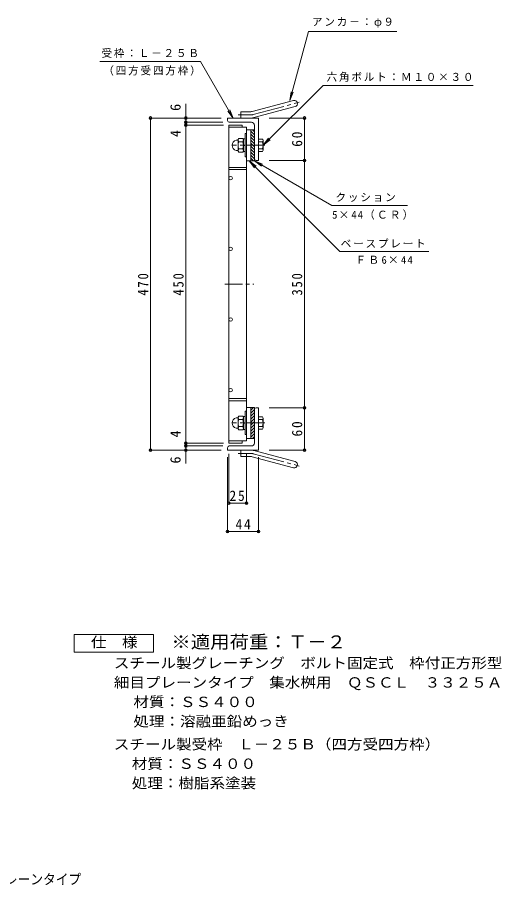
# Model space of a CAD drawing. Units: millimetres at full size, sheet at 1:5. Extents: x -833 to 798, y -688 to 630.
# Drawn here: x 113 to 798, y -664 to 565 of the extents above; entities that cross this region are included whole.
import ezdxf
from ezdxf.enums import TextEntityAlignment as Align

# ---------------------------------------------------------------- set-up
doc = ezdxf.new("R2010")
doc.units = ezdxf.units.MM
doc.header["$LTSCALE"] = 5
doc.header["$PDMODE"] = 32
doc.header["$PDSIZE"] = 4
doc.linetypes.add('CHAIN1', pattern=[8, 5, -1, 1, -1])
doc.linetypes.add('CHAIN2', pattern=[12, 9, -1, 1, -1])
for name, color, linetype, lineweight in [('E-1', 2, 'Continuous', 9), ('E-2', 3, 'Continuous', 9), ('E-4', 7, 'Continuous', 9), ('E-5', 7, 'Continuous', 9), ('F-5_F-5ﾚｲﾔ', 2, 'Continuous', 9)]:
    doc.layers.add(name, color=color, linetype=linetype, lineweight=lineweight)
doc.styles.add('ＭＳ ゴシック', font='')
doc.styles.get('ＭＳ ゴシック').set_extended_font_data('MS Gothic')

msp = doc.modelspace()

# ---------------------------------------------------------------- linework, layer by layer
at = {"layer": 'E-1'}
for p, q in [((445.139, 431.688), (503.33, 447.281)), ((428.995, 422.382), (428.995, 431.382)), ((442.81, 431.382), (428.995, 431.382)), ((447.468, 422.995), (505.659, 438.587)), ((409.994, 418.882), (409.994, 422.382)), ((453.994, 422.382), (409.994, 422.382)), ((453.994, 422.382), (453.994, 362.382)), ((443.994, 416.382), (412.494, 416.382)), ((447.994, 405.882), (442.994, 405.882)), ((442.994, 361.882), (442.994, 405.882)), ((447.994, 403.045), (445.157, 405.882)), ((424.642, 391.382), (425.978, 393.697)), ((425.978, 393.697), (431.51, 393.697)), ((432.494, 391.992), (431.51, 393.697)), ((434.995, 400.382), (434.995, 367.382)), ((436.994, 400.382), (434.995, 400.382)), ((447.994, 398.802), (442.994, 403.802)), ((447.994, 394.559), (442.994, 399.559)), ((447.994, 390.317), (442.994, 395.317)), ((424.209, 391.132), (422.074, 391.132)), ((424.994, 391.992), (424.994, 375.771)), ((425.978, 388.789), (431.51, 388.789)), ((432.494, 392.882), (432.494, 374.882)), ((434.995, 392.882), (432.494, 392.882)), ((432.494, 384.064), (434.995, 384.734)), ((432.494, 383.029), (434.995, 383.699)), ((447.994, 386.074), (442.994, 391.074)), ((447.994, 381.831), (442.994, 386.831)), ((447.994, 377.589), (442.994, 382.589)), ((459.651, 392.767), (453.994, 392.767)), ((453.994, 388.882), (459.651, 388.882)), ((460.394, 376.939), (460.394, 390.824)), ((424.209, 376.632), (422.074, 376.632)), ((425.978, 378.974), (431.51, 378.974)), ((432.494, 375.771), (431.51, 374.067)), ((434.995, 374.882), (432.494, 374.882)), ((447.994, 373.346), (442.994, 378.346)), ((447.994, 369.104), (442.994, 374.104)), ((447.994, 364.861), (442.994, 369.861)), ((453.994, 378.882), (459.651, 378.882)), ((459.651, 374.997), (453.994, 374.997)), ((434.995, 367.382), (436.994, 367.382)), ((446.731, 361.882), (442.994, 365.618)), ((450.494, 362.382), (453.994, 362.382)), ((446.731, 12.88), (442.994, 9.144)), ((442.994, 12.88), (442.994, -31.12)), ((450.494, 12.38), (453.994, 12.38)), ((453.994, -47.62), (453.994, 12.38)), ((432.494, -1.009), (431.51, 0.695)), ((434.995, 7.38), (436.994, 7.38)), ((434.995, -25.62), (434.995, 7.38)), ((447.994, 9.901), (442.994, 4.901)), ((447.994, 5.659), (442.994, 0.658)), ((447.994, 1.416), (442.994, -3.584)), ((424.209, -1.87), (422.074, -1.87)), ((424.994, -17.23), (424.994, -1.009)), ((425.978, -4.212), (431.51, -4.212)), ((432.494, -18.12), (432.494, -0.12)), ((434.995, -0.12), (432.494, -0.12)), ((432.494, -8.267), (434.995, -8.937)), ((432.494, -9.302), (434.995, -9.972)), ((447.994, -2.827), (442.994, -7.827)), ((447.994, -7.069), (442.994, -12.069)), ((447.994, -11.312), (442.994, -16.312)), ((459.651, -0.235), (453.994, -0.235)), ((453.994, -4.12), (459.651, -4.12)), ((460.394, -2.177), (460.394, -16.062)), ((424.209, -16.37), (422.074, -16.37)), ((424.642, -16.62), (425.978, -18.935)), ((425.978, -14.027), (431.51, -14.027)), ((425.978, -18.935), (431.51, -18.935)), ((432.494, -17.23), (431.51, -18.935)), ((434.995, -18.12), (432.494, -18.12)), ((447.994, -15.555), (442.994, -20.555)), ((447.994, -19.797), (442.994, -24.797)), ((447.994, -24.04), (442.994, -29.04)), ((453.994, -14.12), (459.651, -14.12)), ((459.651, -18.005), (453.994, -18.005)), ((436.994, -25.62), (434.995, -25.62)), ((447.994, -31.12), (442.994, -31.12)), ((447.994, -28.282), (445.157, -31.12)), ((409.994, -44.12), (409.994, -47.62)), ((453.994, -47.62), (409.994, -47.62)), ((443.994, -41.62), (412.494, -41.62)), ((428.995, -47.62), (428.995, -56.62)), ((447.468, -48.233), (505.659, -63.825)), ((442.81, -56.62), (428.995, -56.62)), ((445.139, -56.926), (503.33, -72.518))]:
    msp.add_line(p, q, dxfattribs=at)
at = {"layer": 'E-1', "linetype": 'CHAIN2'}
for p, q in [((446.304, 427.342), (511.47, 444.803)), ((442.809, 426.882), (425.189, 426.882)), ((442.809, -52.12), (425.189, -52.12)), ((446.304, -52.58), (511.47, -70.041))]:
    msp.add_line(p, q, dxfattribs=at)
at = {"layer": 'E-1', "linetype": 'CHAIN1'}
for p, q in [((462.825, 383.882), (416.933, 383.882)), ((462.825, -9.12), (416.933, -9.12))]:
    msp.add_line(p, q, dxfattribs=at)
at = {"layer": 'E-1'}
for points in [[(447.994, 412.382), (447.994, 361.882), (442.994, 361.882)], [(424.642, 376.382), (425.978, 374.067), (431.51, 374.067)], [(447.994, -37.62), (447.994, 12.88), (442.994, 12.88)], [(424.642, -1.62), (425.978, 0.695), (431.51, 0.695)]]:
    msp.add_lwpolyline(points, dxfattribs=at)
for centre, radius, start, end in [((504.494, 442.934), 4.5, 285.00014, 104.99991), ((442.81, 440.382), 9, 270, 285.00002), ((412.494, 418.882), 2.5, 180, 270), ((442.809, 440.382), 18, 270, 285), ((443.994, 412.382), 4, 0, 90), ((423.995, 383.882), 7.5, 104.83513, 255.16487), ((424.209, 391.632), 0.5, 270, 329.99997), ((430.7, 391.992), 5.705, 180, 214.1543), ((437.724, 383.882), 12.729, 157.32364, 202.67636), ((426.789, 391.992), 5.705, 325.8457, 0), ((419.765, 383.882), 12.729, 337.32364, 22.67636), ((457.484, 390.824), 2.91, 318.12389, 41.8763), ((443.204, 383.882), 17.19, 343.09029, 16.90971), ((424.209, 376.132), 0.5, 30.00003, 90), ((430.7, 375.771), 5.705, 145.8457, 180), ((426.789, 375.771), 5.705, 0, 34.1543), ((457.484, 376.939), 2.91, 318.1237, 41.87611), ((450.494, 364.882), 2.5, 180, 270), ((450.494, 9.88), 2.5, 90, 180), ((423.995, -9.12), 7.5, 104.83513, 255.16487), ((424.209, -1.37), 0.5, 270, 329.99997), ((430.7, -1.009), 5.705, 180, 214.1543), ((437.724, -9.12), 12.729, 157.32364, 202.67636), ((426.789, -1.009), 5.705, 325.8457, 0), ((419.765, -9.12), 12.729, 337.32364, 22.67636), ((457.484, -2.177), 2.91, 318.12389, 41.8763), ((443.204, -9.12), 17.19, 343.09029, 16.90971), ((424.209, -16.87), 0.5, 30.00003, 90), ((430.7, -17.23), 5.705, 145.8457, 180), ((426.789, -17.23), 5.705, 0, 34.1543), ((457.484, -16.062), 2.91, 318.1237, 41.87611), ((412.494, -44.12), 2.5, 90, 180), ((442.809, -65.62), 18, 75, 90), ((443.994, -37.62), 4, 270, 0), ((442.81, -65.62), 9, 74.99998, 90), ((504.494, -68.172), 4.5, 255.00009, 74.99986)]:
    msp.add_arc(centre, radius, start, end, dxfattribs=at)
at = {"layer": 'E-1', "linetype": 'CHAIN2'}
for centre, start, end in [((442.809, 440.382), 270, 284.99995), ((442.809, -65.62), 75.00005, 90)]:
    msp.add_arc(centre, 13.5, start, end, dxfattribs=at)
at = {"layer": 'E-2'}
for p, q in [((411.994, 412.382), (430.994, 412.382)), ((411.994, 412.382), (411.994, -37.62)), ((411.994, 409.382), (436.994, 409.382)), ((430.994, 412.382), (430.994, 409.382)), ((436.994, 409.382), (436.994, -34.62)), ((442.994, 405.881), (436.994, 405.881)), ((442.994, 361.881), (442.994, 405.881)), ((442.994, 361.881), (436.994, 361.881)), ((411.994, 352.382), (436.994, 352.382)), ((411.994, 349.382), (436.994, 349.382)), ((411.994, 25.38), (436.994, 25.38)), ((411.994, 22.38), (436.994, 22.38)), ((442.994, 12.881), (436.994, 12.881)), ((411.994, -34.62), (436.994, -34.62)), ((430.994, -37.62), (430.994, -34.62)), ((430.994, -37.62), (411.994, -37.62))]:
    msp.add_line(p, q, dxfattribs=at)
at = {"layer": 'E-2', "linetype": 'CHAIN1'}
msp.add_line((406.095, 187.382), (447.059, 187.382), dxfattribs=at)
at = {"layer": 'E-2'}
msp.add_lwpolyline([(442.994, 12.881), (442.994, -31.119), (436.994, -31.119)], dxfattribs=at)
for centre in [(414.494, 337.381), (414.494, 237.381), (414.494, 137.381), (414.494, 37.381)]:
    msp.add_circle(centre, 2.5, dxfattribs=at)
at = {"layer": 'E-4'}
for p, q in [((350.994, 416.382), (350.994, 442.498)), ((299.494, 422.382), (400.994, 422.382)), ((300.994, -47.62), (300.994, 422.382)), ((520.494, 422.382), (468.994, 422.382)), ((518.994, 362.382), (518.994, 422.382)), ((349.494, 416.382), (403.494, 416.382)), ((349.494, 412.382), (404.494, 412.382)), ((350.994, 412.382), (350.994, 416.382)), ((350.994, -37.62), (350.994, 412.382)), ((520.494, 362.382), (468.994, 362.382)), ((518.994, 12.38), (518.994, 362.382)), ((520.494, 12.38), (468.994, 12.38)), ((518.994, -47.62), (518.994, 12.38)), ((299.494, -47.62), (400.994, -47.62)), ((349.494, -37.62), (404.494, -37.62)), ((349.494, -41.62), (403.494, -41.62)), ((350.994, -41.62), (350.994, -37.62)), ((350.994, -66.487), (350.994, -41.62)), ((520.494, -47.62), (468.994, -47.62)), ((409.994, -164.12), (409.994, -57.62)), ((411.994, -124.12), (411.994, -52.62)), ((436.994, -124.12), (436.994, -52.62)), ((453.994, -164.12), (453.994, -57.62)), ((411.994, -122.62), (436.994, -122.62)), ((409.994, -162.62), (453.994, -162.62))]:
    msp.add_line(p, q, dxfattribs=at)
for p in [(300.994, 422.382), (350.994, 422.382), (350.994, 416.382), (518.994, 422.382), (350.994, 412.382), (518.994, 362.382), (518.994, 12.38), (350.994, -37.62), (300.994, -47.62), (350.994, -41.62), (350.994, -47.62), (518.994, -47.62), (411.994, -122.62), (436.994, -122.62), (409.994, -162.62), (453.994, -162.62)]:
    msp.add_point(p, dxfattribs=at)
at = {"layer": 'E-5'}
for p, q in [((498.33, 447.318), (524.534, 545.112)), ((649.534, 545.112), (524.534, 545.112)), ((229.2, 502.566), (371.7, 502.566)), ((417.994, 422.382), (371.7, 502.566)), ((498.33, 447.318), (499.961, 459.711)), ((498.33, 447.318), (503.113, 458.867)), ((417.994, 422.382), (410.385, 432.299)), ((417.994, 422.382), (413.211, 433.93)), ((460.394, 383.919), (468.004, 393.836)), ((460.394, 383.919), (470.311, 391.529)), ((440.744, 361.882), (568.94, 233.685)), ((440.744, 361.882), (450.66, 354.273)), ((440.744, 361.882), (448.353, 351.965)), ((447.994, 361.882), (457.911, 354.273)), ((447.994, 361.882), (459.542, 357.098)), ((447.994, 361.882), (557.638, 298.579)), ((557.638, 298.579), (664.702, 298.579)), ((568.94, 233.685), (694.772, 233.685))]:
    msp.add_line(p, q, dxfattribs=at)
msp.add_lwpolyline([(460.394, 383.919), (545.186, 468.711), (757.686, 468.711)], dxfattribs=at)
at = {"layer": 'F-5_F-5ﾚｲﾔ'}
msp.add_lwpolyline([(192.936, -333.585), (192.936, -308.585), (305.436, -308.585), (305.436, -333.585)], close=True, dxfattribs=at)

# ---------------------------------------------------------------- texts
at = {"layer": 'E-4', "color": 2, "style": 'ＭＳ ゴシック'}
for s, p in [('6', (347.994, 432.498)), ('4', (347.994, 395.551)), ('4', (347.994, -29.667)), ('6', (347.994, -66.487))]:
    msp.add_text(s, height=14.66, rotation=90, dxfattribs=at).set_placement(p, align=Align.BOTTOM_LEFT)
at = {"layer": 'E-4', "color": 2, "char_height": 14.66, "attachment_point": 7, "rotation": 90, "style": 'ＭＳ ゴシック'}
for s, insert in [('\\T1.27;\\W0.95;60', (515.994, 381.757)), ('\\T1.27;\\W0.9;470', (297.994, 171.131)), ('\\T1.27;\\W0.9;450', (347.994, 171.131)), ('\\T1.27;\\W0.9;350', (515.994, 171.131)), ('\\T1.27;\\W0.95;60', (515.994, -28.245))]:
    msp.add_mtext(s, dxfattribs=dict(at, insert=insert))
at = {"layer": 'E-4', "color": 2, "char_height": 14.66, "attachment_point": 7, "style": 'ＭＳ ゴシック'}
for s, insert in [('\\T1.27;\\W0.95;25', (412.868, -119.62)), ('\\T1.27;\\W0.95;44', (421.369, -159.62))]:
    msp.add_mtext(s, dxfattribs=dict(at, insert=insert))
at = {"layer": 'E-5', "char_height": 11, "attachment_point": 7, "style": 'ＭＳ ゴシック'}
for s, insert in [('\\T1.17;アンカ－：φ９', (529.534, 550.112)), ('\\T1.17;受枠：Ｌ－２５Ｂ', (231.7, 507.566)), ('\\T1.17;（四方受四方枠）', (234.2, 482.566)), ('\\T1.17;六角ボルト：Ｍ１０×３０', (550.186, 473.711)), ('\\T1.17;クッション', (562.863, 303.579)), ('\\T1.21;5×44（ＣＲ）', (558.157, 278.579)), ('\\T1.17;ベースプレート', (570.221, 238.685)), ('\\T1.23;ＦＢ6×44', (591.07, 216.044))]:
    msp.add_mtext(s, dxfattribs=dict(at, insert=insert))
at = {"layer": 'F-5_F-5ﾚｲﾔ', "color": 3, "style": 'ＭＳ ゴシック', "width": 1.1}
msp.add_text('※適用荷重：Ｔ－２', height=18.33, dxfattribs=at).set_placement((330.436, -333.585), align=Align.BOTTOM_LEFT)
at = {"layer": 'F-5_F-5ﾚｲﾔ', "style": 'ＭＳ ゴシック'}
for s, width, p in [('仕\u3000様', 1.1, (216.686, -331.085)), ('スチール製グレーチング\u3000ボルト固定式\u3000枠付正方形型', 1.1, (249.186, -360.545)), ('細目プレーンタイプ\u3000集水桝用\u3000ＱＳＣＬ\u3000３３２５Ａ', 1.1, (249.186, -388.046)), ('材質：ＳＳ４００', 1.1, (276.792, -415.544)), ('処理：溶融亜鉛めっき', 1.1, (276.792, -443.045)), ('スチール製受枠\u3000Ｌ－２５Ｂ（四方受四方枠）', 1.1, (249.186, -475.545)), ('材質：ＳＳ４００', 1.1, (274.542, -503.045)), ('処理：樹脂系塗装', 1.1, (274.542, -530.545)), ('スチール製グレーチング\u3000ボルト固定式\u3000枠付正方形型\u3000細目プレーンタイプ', 0.9, (-426.973, -666.554))]:
    msp.add_text(s, height=14.66, dxfattribs=dict(at, width=width)).set_placement(p, align=Align.BOTTOM_LEFT)

doc.saveas('drawing.dxf')
